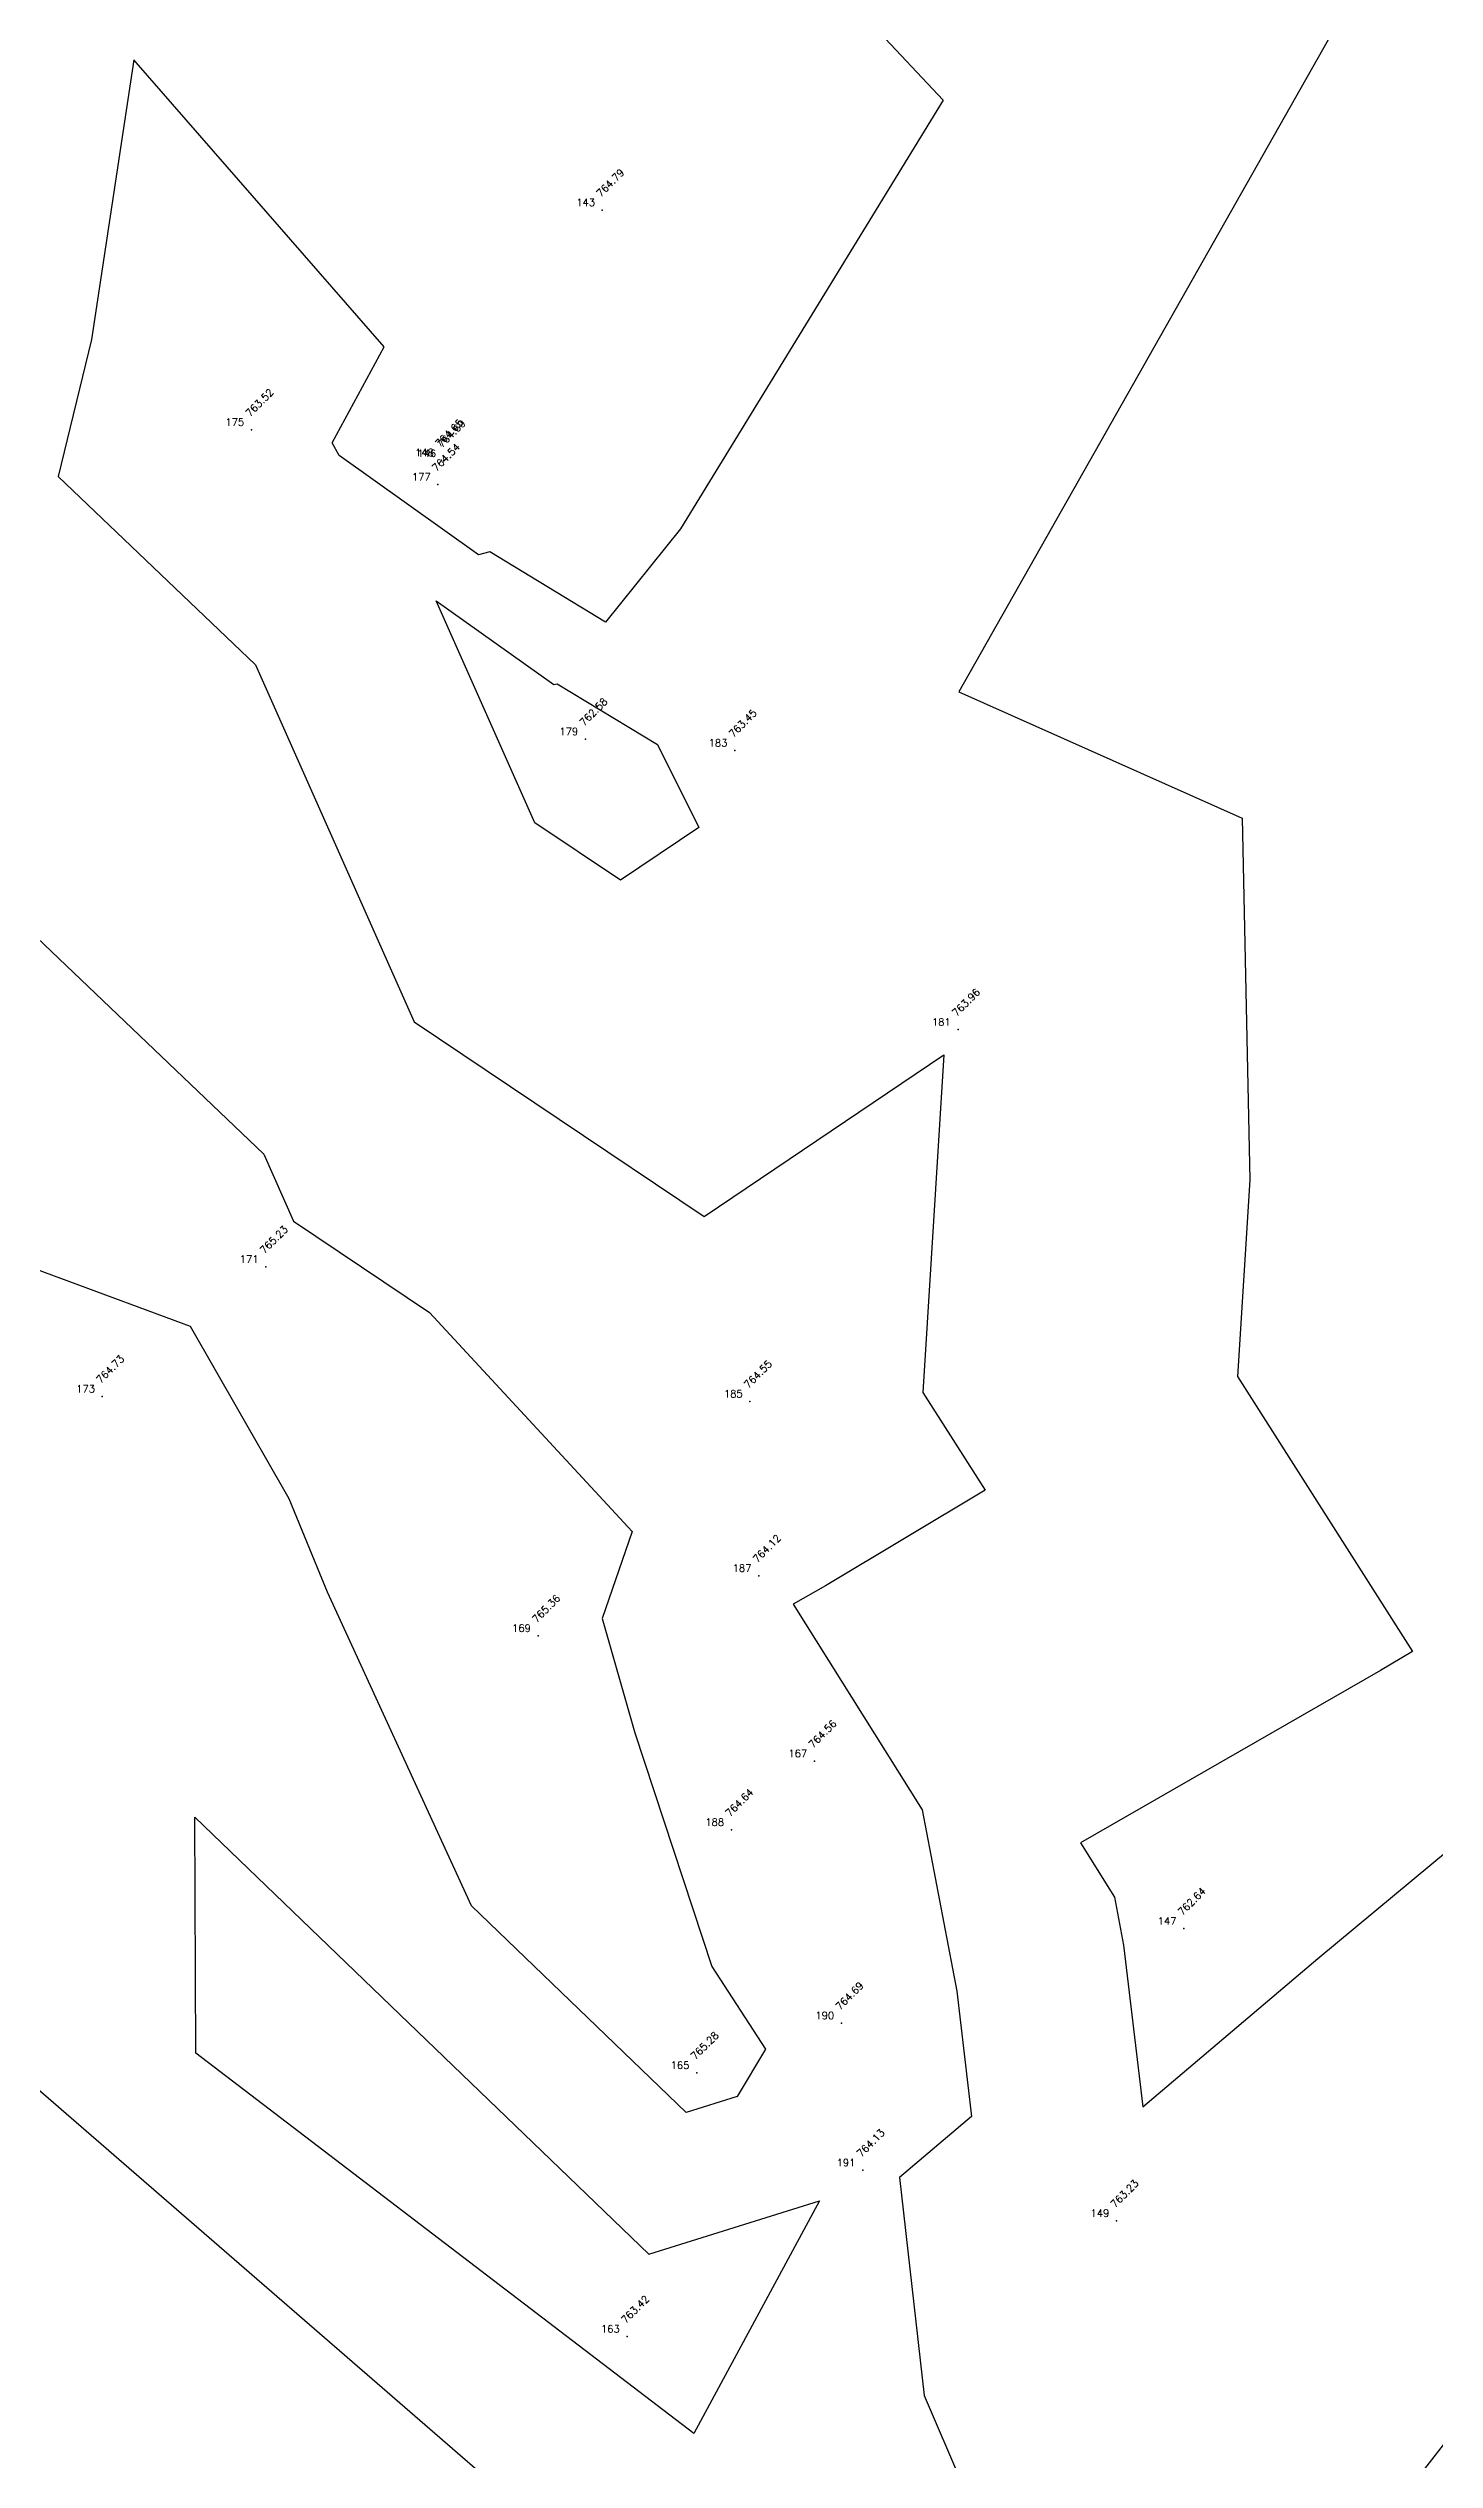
# Model space of a CAD drawing. Header units: millimetres. Extents: x 1625 to 2117, y 999 to 1266.
# Drawn here: x 1812.6 to 1860.1, y 1079 to 1161.7 of the extents above; entities that cross this region are included whole.
import ezdxf
from ezdxf.enums import TextEntityAlignment as Align

# ---------------------------------------------------------------- set-up
doc = ezdxf.new("R2010")
doc.units = ezdxf.units.MM
for name, color, linetype in [('CONTOUR', 4, 'Continuous'), ('INDEX_CONTOUR', 8, 'Continuous'), ('Points', 7, 'Continuous'), ('Points-ELV', 6, 'Continuous'), ('Points-NUM', 4, 'Continuous'), ('Points-TXT', 3, 'Continuous')]:
    doc.layers.add(name, color=color, linetype=linetype)
doc.styles.add('ROMANS', font='romans.shx')

# ---------------------------------------------------------------- blocks, each defined once
blk = doc.blocks.new('POINTS')
at = {"layer": 'Points'}
blk.add_line((0, 0), (0, 0), dxfattribs=at)
blk.add_point((0, 0), dxfattribs=at)
at = {"layer": 'Points-ELV', "style": 'ROMANS'}
blk.add_attdef('ELEV', text='', height=1, rotation=45, dxfattribs=at).set_placement((0, 0), align=Align.BOTTOM_LEFT)
at = {"layer": 'Points-NUM', "style": 'ROMANS'}
blk.add_attdef('PTNUM', text='', height=1, dxfattribs=at).set_placement((0, 0), align=Align.BOTTOM_RIGHT)
at = {"layer": 'Points-TXT', "style": 'ROMANS'}
blk.add_attdef('DESC', text='', height=1, dxfattribs=at).set_placement((0, 0), align=Align.BOTTOM_RIGHT)

msp = doc.modelspace()

# ---------------------------------------------------------------- linework, layer by layer
at = {"layer": 'CONTOUR'}
for points, elevation in [([(1831.538, 1172.373), (1843.248, 1159.914), (1834.242, 1145.221), (1831.675, 1142.02), (1827.71, 1144.426), (1827.322, 1144.33), (1822.543, 1147.728), (1822.296, 1148.168), (1824.081, 1151.459), (1815.494, 1161.29), (1814.049, 1151.705), (1812.908, 1147.008), (1819.672, 1140.558), (1825.113, 1128.316), (1835.052, 1121.645), (1843.278, 1127.186), (1842.561, 1115.61), (1844.688, 1112.265), (1839.213, 1108.983), (1838.11, 1108.351), (1842.534, 1101.302), (1843.717, 1095.086), (1844.225, 1090.793), (1841.751, 1088.702), (1842.598, 1081.227)], 764), ([(1857.387, 1163.626), (1843.794, 1139.624), (1853.505, 1135.298), (1853.768, 1122.902), (1853.351, 1116.161), (1859.346, 1106.735), (1858.251, 1106.078), (1847.958, 1100.177), (1849.129, 1098.311), (1849.442, 1096.665), (1850.097, 1091.123)], 763), ([(1850.097, 1091.123), (1856.101, 1096.213), (1865.812, 1104.266), (1866.022, 1104.32), (1876.531, 1107.537), (1877.329, 1113.584), (1887.296, 1134.402), (1881.855, 1111.072), (1884.445, 1103.739), (1886.625, 1094.153), (1893.973, 1094.505), (1895.543, 1104.756), (1897.121, 1109.38), (1889.773, 1136.277), (1890.969, 1139.911), (1888.566, 1138.249), (1879.779, 1146.077), (1886.567, 1160.851), (1891.616, 1152.004), (1903.05, 1154.994), (1906.944, 1162.248)], 763), ([(1829.903, 1139.879), (1830.018, 1139.908), (1833.458, 1137.82), (1834.875, 1134.979), (1832.189, 1133.17), (1829.25, 1135.143), (1825.87, 1142.747), (1829.903, 1139.879)], 763), ([(1842.598, 1081.227), (1847.689, 1069.385), (1848.032, 1067.909), (1859.104, 1064.288), (1859.45, 1064.135), (1859.648, 1068.506), (1857.509, 1075.799), (1873.564, 1096.475), (1878.032, 1100.18), (1880.036, 1100.791), (1880.37, 1103.325), (1881.516, 1100.081), (1882.248, 1096.859), (1871.486, 1077.213), (1873.144, 1074.578), (1880.372, 1075.473), (1883.293, 1070.622), (1887.879, 1066.841), (1952.402, 1058.792)], 764), ([(1839.015, 1087.908), (1834.707, 1079.931), (1817.627, 1092.963), (1817.585, 1101.058), (1833.158, 1086.07), (1839.015, 1087.908)], 764)]:
    msp.add_lwpolyline(points, dxfattribs=dict(at, elevation=elevation))
at = {"layer": 'INDEX_CONTOUR', "elevation": 765}
for points in [[(1799.103, 1143.666), (1819.959, 1123.778), (1820.976, 1121.489), (1825.64, 1118.359), (1832.592, 1110.843), (1831.56, 1107.87), (1832.677, 1103.947), (1835.32, 1095.936), (1837.157, 1093.1), (1836.186, 1091.477), (1834.441, 1090.929), (1827.083, 1098.011), (1822.139, 1108.763), (1820.822, 1111.962), (1817.444, 1117.877), (1808.534, 1121.161)], [(1792.605, 1108.723), (1828.399, 1077.7), (1825.755, 1072.536), (1849.752, 1065.378), (1871.83, 1057.683), (1881.864, 1053.966), (1960.982, 1044.096), (1984.23, 1016.288), (1985.513, 1015.96), (1989.032, 1015.487), (1990.996, 1015.153), (1993.608, 1017.663), (1995.114, 1017.445), (2004.878, 1017.121), (2006.886, 1017.056), (2007.993, 1017.288), (2013.613, 1017.741), (2019.795, 1016.316), (2026.052, 1015.501), (2033.768, 1014.426), (2035.026, 1013.806), (2043.576, 1016.196), (2045.532, 1016.547), (2058.594, 1017.903)]]:
    msp.add_lwpolyline(points, dxfattribs=at)

# ---------------------------------------------------------------- block references
at = {"layer": 'Points', "linetype": 'Continuous'}
ref = msp.add_blockref('POINTS', (1831.564, 1156.144, 764.79), dxfattribs=at)
ref.add_attrib('PTNUM', '143', dxfattribs={"layer": 'Points-NUM', "height": 0.25, "style": 'ROMANS'}).set_placement((1831.314, 1156.207, 764.79), align=Align.BOTTOM_RIGHT)
ref.add_attrib('ELEV', '764.79', dxfattribs={"layer": 'Points-ELV', "height": 0.25, "rotation": 45, "style": 'ROMANS'}).set_placement((1831.564, 1156.519, 764.79), align=Align.BOTTOM_LEFT)
ref = msp.add_blockref('POINTS', (1819.534, 1148.612, 763.52), dxfattribs=at)
ref.add_attrib('PTNUM', '175', dxfattribs={"layer": 'Points-NUM', "height": 0.25, "style": 'ROMANS'}).set_placement((1819.284, 1148.675, 763.52), align=Align.BOTTOM_RIGHT)
ref.add_attrib('ELEV', '763.52', dxfattribs={"layer": 'Points-ELV', "height": 0.25, "rotation": 45, "style": 'ROMANS'}).set_placement((1819.534, 1148.987, 763.52), align=Align.BOTTOM_LEFT)
ref = msp.add_blockref('POINTS', (1826.037, 1147.566, 764.65), dxfattribs=at)
ref.add_attrib('PTNUM', '148', dxfattribs={"layer": 'Points-NUM', "height": 0.25, "style": 'ROMANS'}).set_placement((1825.787, 1147.629, 764.65), align=Align.BOTTOM_RIGHT)
ref.add_attrib('ELEV', '764.65', dxfattribs={"layer": 'Points-ELV', "height": 0.25, "rotation": 45, "style": 'ROMANS'}).set_placement((1826.037, 1147.941, 764.65), align=Align.BOTTOM_LEFT)
ref = msp.add_blockref('POINTS', (1826.117, 1147.543, 764.69), dxfattribs=at)
ref.add_attrib('PTNUM', '146', dxfattribs={"layer": 'Points-NUM', "height": 0.25, "style": 'ROMANS'}).set_placement((1825.867, 1147.605, 764.69), align=Align.BOTTOM_RIGHT)
ref.add_attrib('ELEV', '764.69', dxfattribs={"layer": 'Points-ELV', "height": 0.25, "rotation": 45, "style": 'ROMANS'}).set_placement((1826.117, 1147.918, 764.69), align=Align.BOTTOM_LEFT)
ref = msp.add_blockref('POINTS', (1825.928, 1146.734, 764.54), dxfattribs=at)
ref.add_attrib('PTNUM', '177', dxfattribs={"layer": 'Points-NUM', "height": 0.25, "style": 'ROMANS'}).set_placement((1825.678, 1146.796, 764.54), align=Align.BOTTOM_RIGHT)
ref.add_attrib('ELEV', '764.54', dxfattribs={"layer": 'Points-ELV', "height": 0.25, "rotation": 45, "style": 'ROMANS'}).set_placement((1825.928, 1147.109, 764.54), align=Align.BOTTOM_LEFT)
ref = msp.add_blockref('POINTS', (1830.987, 1138.01, 762.58), dxfattribs=at)
ref.add_attrib('PTNUM', '179', dxfattribs={"layer": 'Points-NUM', "height": 0.25, "style": 'ROMANS'}).set_placement((1830.737, 1138.072, 762.58), align=Align.BOTTOM_RIGHT)
ref.add_attrib('ELEV', '762.58', dxfattribs={"layer": 'Points-ELV', "height": 0.25, "rotation": 45, "style": 'ROMANS'}).set_placement((1830.987, 1138.385, 762.58), align=Align.BOTTOM_LEFT)
ref = msp.add_blockref('POINTS', (1836.106, 1137.617, 763.45), dxfattribs=at)
ref.add_attrib('PTNUM', '183', dxfattribs={"layer": 'Points-NUM', "height": 0.25, "style": 'ROMANS'}).set_placement((1835.856, 1137.679, 763.45), align=Align.BOTTOM_RIGHT)
ref.add_attrib('ELEV', '763.45', dxfattribs={"layer": 'Points-ELV', "height": 0.25, "rotation": 45, "style": 'ROMANS'}).set_placement((1836.106, 1137.992, 763.45), align=Align.BOTTOM_LEFT)
ref = msp.add_blockref('POINTS', (1843.762, 1128.05, 763.96), dxfattribs=at)
ref.add_attrib('PTNUM', '181', dxfattribs={"layer": 'Points-NUM', "height": 0.25, "style": 'ROMANS'}).set_placement((1843.512, 1128.112, 763.96), align=Align.BOTTOM_RIGHT)
ref.add_attrib('ELEV', '763.96', dxfattribs={"layer": 'Points-ELV', "height": 0.25, "rotation": 45, "style": 'ROMANS'}).set_placement((1843.762, 1128.425, 763.96), align=Align.BOTTOM_LEFT)
ref = msp.add_blockref('POINTS', (1820.025, 1119.919, 765.23), dxfattribs=at)
ref.add_attrib('PTNUM', '171', dxfattribs={"layer": 'Points-NUM', "height": 0.25, "style": 'ROMANS'}).set_placement((1819.775, 1119.982, 765.23), align=Align.BOTTOM_RIGHT)
ref.add_attrib('ELEV', '765.23', dxfattribs={"layer": 'Points-ELV', "height": 0.25, "rotation": 45, "style": 'ROMANS'}).set_placement((1820.025, 1120.294, 765.23), align=Align.BOTTOM_LEFT)
ref = msp.add_blockref('POINTS', (1814.415, 1115.479, 764.73), dxfattribs=at)
ref.add_attrib('PTNUM', '173', dxfattribs={"layer": 'Points-NUM', "height": 0.25, "style": 'ROMANS'}).set_placement((1814.165, 1115.542, 764.73), align=Align.BOTTOM_RIGHT)
ref.add_attrib('ELEV', '764.73', dxfattribs={"layer": 'Points-ELV', "height": 0.25, "rotation": 45, "style": 'ROMANS'}).set_placement((1814.415, 1115.854, 764.73), align=Align.BOTTOM_LEFT)
ref = msp.add_blockref('POINTS', (1836.627, 1115.307, 764.55), dxfattribs=at)
ref.add_attrib('PTNUM', '185', dxfattribs={"layer": 'Points-NUM', "height": 0.25, "style": 'ROMANS'}).set_placement((1836.377, 1115.37, 764.55), align=Align.BOTTOM_RIGHT)
ref.add_attrib('ELEV', '764.55', dxfattribs={"layer": 'Points-ELV', "height": 0.25, "rotation": 45, "style": 'ROMANS'}).set_placement((1836.627, 1115.682, 764.55), align=Align.BOTTOM_LEFT)
ref = msp.add_blockref('POINTS', (1836.928, 1109.332, 764.12), dxfattribs=at)
ref.add_attrib('PTNUM', '187', dxfattribs={"layer": 'Points-NUM', "height": 0.25, "style": 'ROMANS'}).set_placement((1836.678, 1109.395, 764.12), align=Align.BOTTOM_RIGHT)
ref.add_attrib('ELEV', '764.12', dxfattribs={"layer": 'Points-ELV', "height": 0.25, "rotation": 45, "style": 'ROMANS'}).set_placement((1836.928, 1109.707, 764.12), align=Align.BOTTOM_LEFT)
ref = msp.add_blockref('POINTS', (1829.364, 1107.272, 765.36), dxfattribs=at)
ref.add_attrib('PTNUM', '169', dxfattribs={"layer": 'Points-NUM', "height": 0.25, "style": 'ROMANS'}).set_placement((1829.114, 1107.334, 765.36), align=Align.BOTTOM_RIGHT)
ref.add_attrib('ELEV', '765.36', dxfattribs={"layer": 'Points-ELV', "height": 0.25, "rotation": 45, "style": 'ROMANS'}).set_placement((1829.364, 1107.647, 765.36), align=Align.BOTTOM_LEFT)
ref = msp.add_blockref('POINTS', (1838.841, 1102.977, 764.56), dxfattribs=at)
ref.add_attrib('PTNUM', '167', dxfattribs={"layer": 'Points-NUM', "height": 0.25, "style": 'ROMANS'}).set_placement((1838.591, 1103.04, 764.56), align=Align.BOTTOM_RIGHT)
ref.add_attrib('ELEV', '764.56', dxfattribs={"layer": 'Points-ELV', "height": 0.25, "rotation": 45, "style": 'ROMANS'}).set_placement((1838.841, 1103.352, 764.56), align=Align.BOTTOM_LEFT)
ref = msp.add_blockref('POINTS', (1835.989, 1100.623, 764.64), dxfattribs=at)
ref.add_attrib('PTNUM', '188', dxfattribs={"layer": 'Points-NUM', "height": 0.25, "style": 'ROMANS'}).set_placement((1835.739, 1100.686, 764.64), align=Align.BOTTOM_RIGHT)
ref.add_attrib('ELEV', '764.64', dxfattribs={"layer": 'Points-ELV', "height": 0.25, "rotation": 45, "style": 'ROMANS'}).set_placement((1835.989, 1100.998, 764.64), align=Align.BOTTOM_LEFT)
ref = msp.add_blockref('POINTS', (1851.503, 1097.234, 762.64), dxfattribs=at)
ref.add_attrib('PTNUM', '147', dxfattribs={"layer": 'Points-NUM', "height": 0.25, "style": 'ROMANS'}).set_placement((1851.253, 1097.296, 762.64), align=Align.BOTTOM_RIGHT)
ref.add_attrib('ELEV', '762.64', dxfattribs={"layer": 'Points-ELV', "height": 0.25, "rotation": 45, "style": 'ROMANS'}).set_placement((1851.503, 1097.609, 762.64), align=Align.BOTTOM_LEFT)
ref = msp.add_blockref('POINTS', (1839.767, 1093.996, 764.69), dxfattribs=at)
ref.add_attrib('PTNUM', '190', dxfattribs={"layer": 'Points-NUM', "height": 0.25, "style": 'ROMANS'}).set_placement((1839.517, 1094.059, 764.69), align=Align.BOTTOM_RIGHT)
ref.add_attrib('ELEV', '764.69', dxfattribs={"layer": 'Points-ELV', "height": 0.25, "rotation": 45, "style": 'ROMANS'}).set_placement((1839.767, 1094.371, 764.69), align=Align.BOTTOM_LEFT)
ref = msp.add_blockref('POINTS', (1834.8, 1092.29, 765.28), dxfattribs=at)
ref.add_attrib('PTNUM', '165', dxfattribs={"layer": 'Points-NUM', "height": 0.25, "style": 'ROMANS'}).set_placement((1834.55, 1092.352, 765.28), align=Align.BOTTOM_RIGHT)
ref.add_attrib('ELEV', '765.28', dxfattribs={"layer": 'Points-ELV', "height": 0.25, "rotation": 45, "style": 'ROMANS'}).set_placement((1834.8, 1092.665, 765.28), align=Align.BOTTOM_LEFT)
ref = msp.add_blockref('POINTS', (1840.494, 1088.952, 764.13), dxfattribs=at)
ref.add_attrib('PTNUM', '191', dxfattribs={"layer": 'Points-NUM', "height": 0.25, "style": 'ROMANS'}).set_placement((1840.244, 1089.014, 764.13), align=Align.BOTTOM_RIGHT)
ref.add_attrib('ELEV', '764.13', dxfattribs={"layer": 'Points-ELV', "height": 0.25, "rotation": 45, "style": 'ROMANS'}).set_placement((1840.494, 1089.327, 764.13), align=Align.BOTTOM_LEFT)
ref = msp.add_blockref('POINTS', (1849.199, 1087.219, 763.23), dxfattribs=at)
ref.add_attrib('PTNUM', '149', dxfattribs={"layer": 'Points-NUM', "height": 0.25, "style": 'ROMANS'}).set_placement((1848.949, 1087.282, 763.23), align=Align.BOTTOM_RIGHT)
ref.add_attrib('ELEV', '763.23', dxfattribs={"layer": 'Points-ELV', "height": 0.25, "rotation": 45, "style": 'ROMANS'}).set_placement((1849.199, 1087.594, 763.23), align=Align.BOTTOM_LEFT)
ref = msp.add_blockref('POINTS', (1832.414, 1083.251, 763.42), dxfattribs=at)
ref.add_attrib('PTNUM', '163', dxfattribs={"layer": 'Points-NUM', "height": 0.25, "style": 'ROMANS'}).set_placement((1832.164, 1083.313, 763.42), align=Align.BOTTOM_RIGHT)
ref.add_attrib('ELEV', '763.42', dxfattribs={"layer": 'Points-ELV', "height": 0.25, "rotation": 45, "style": 'ROMANS'}).set_placement((1832.414, 1083.626, 763.42), align=Align.BOTTOM_LEFT)

doc.saveas('drawing.dxf')
